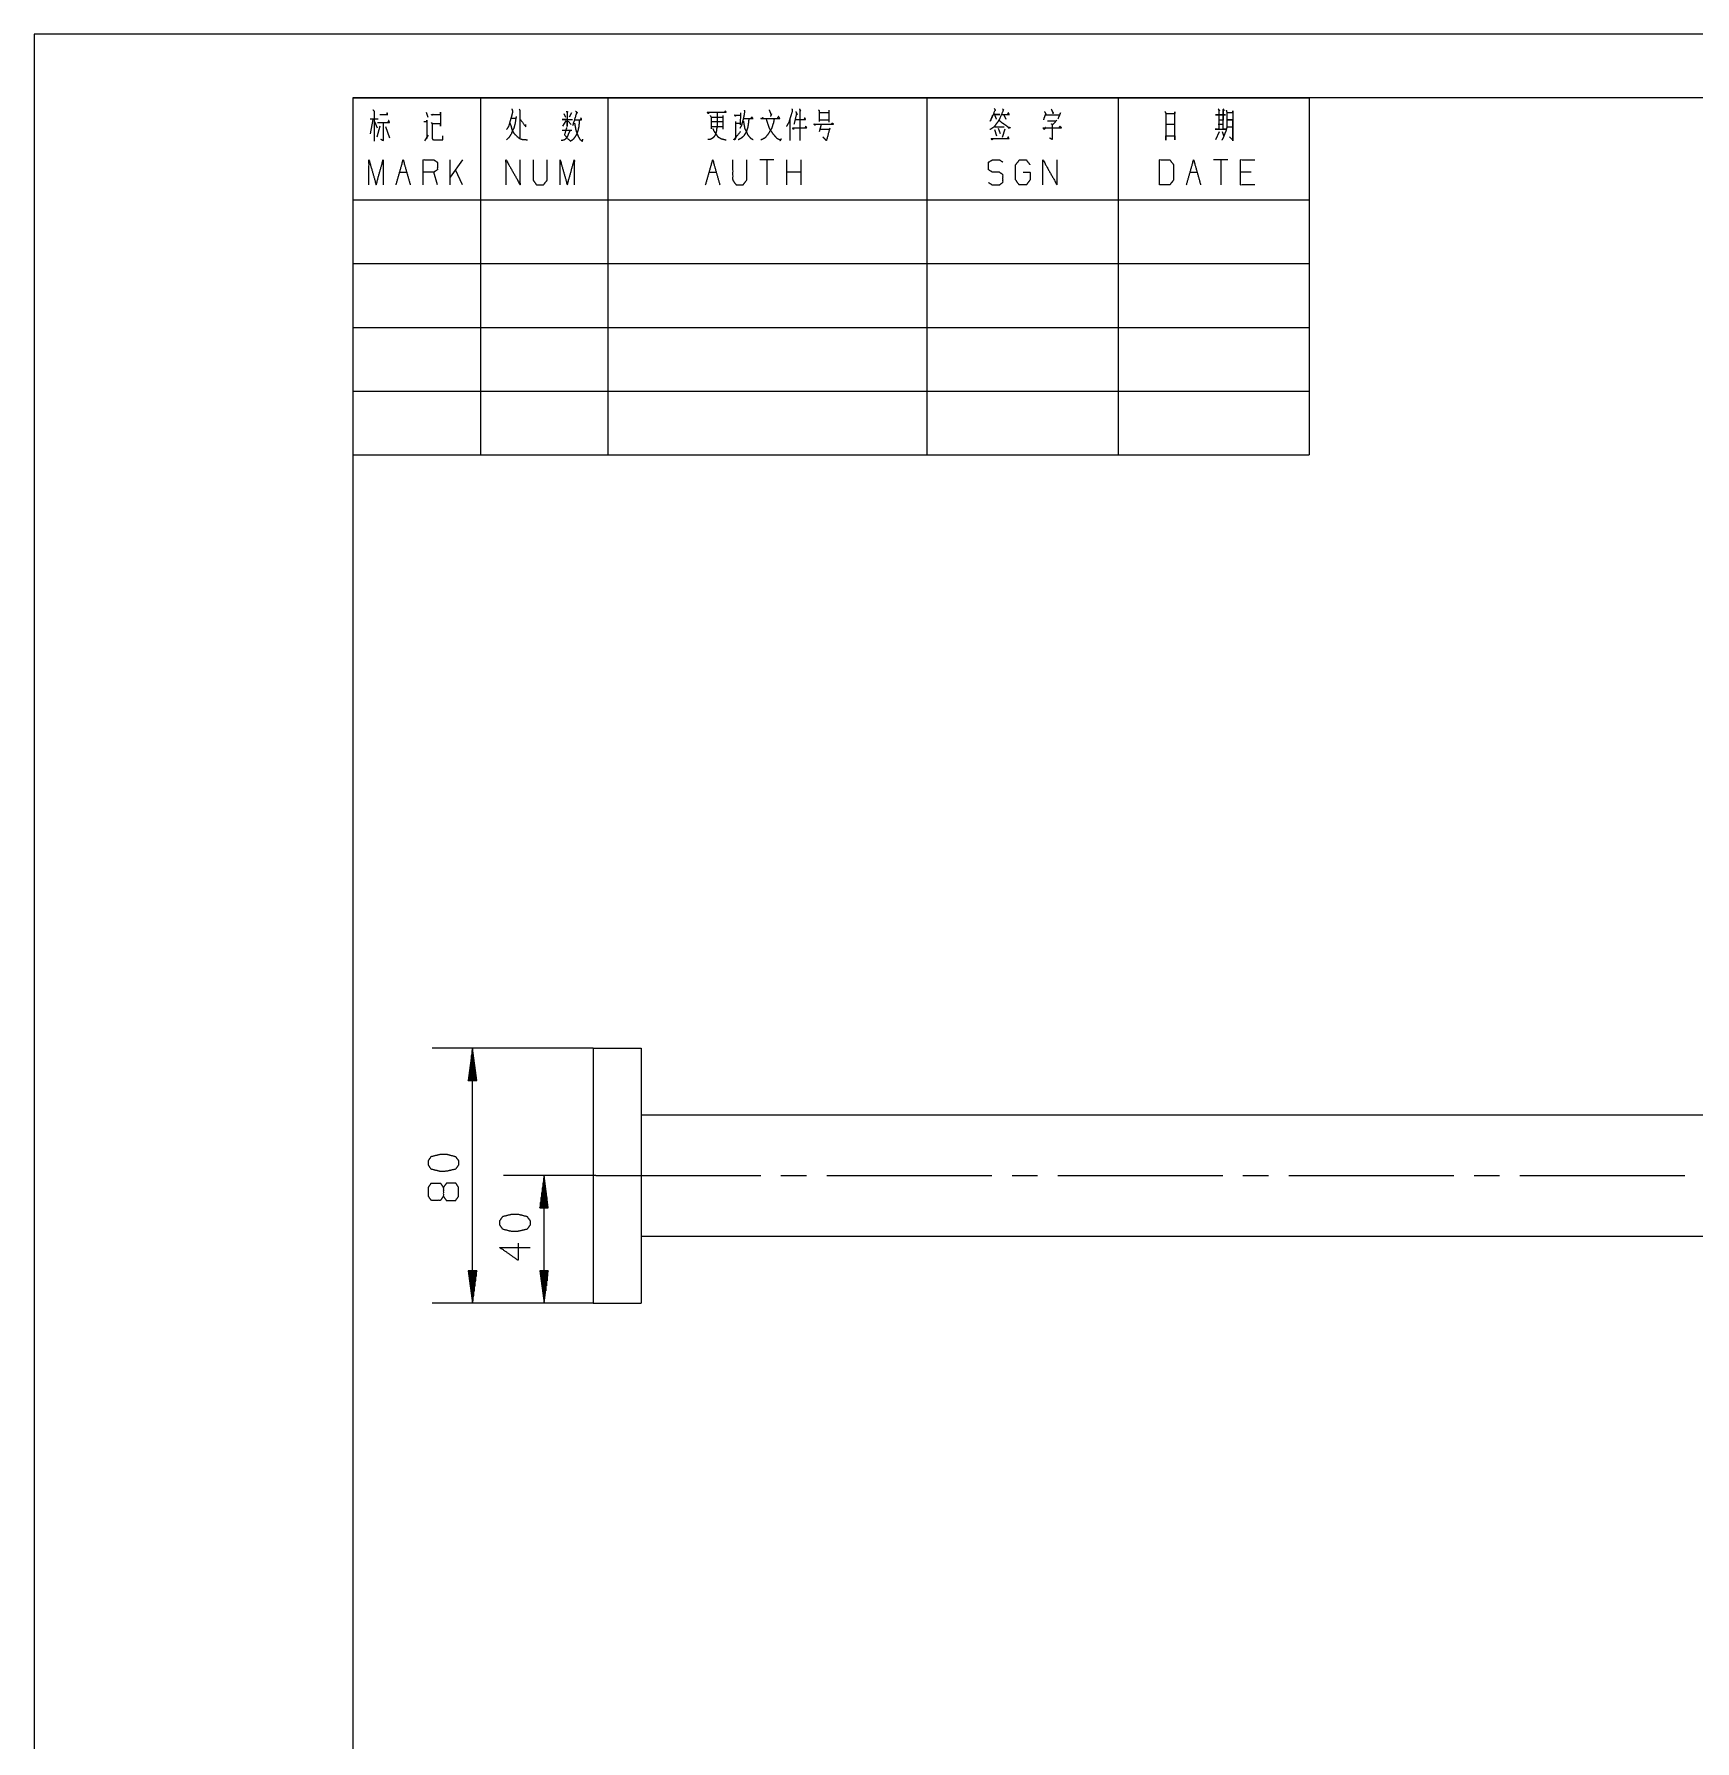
# Model space of a CAD drawing. Header units: millimetres. Extents: x 0 to 420, y 0 to 297.
# Drawn here: x 0 to 130.2, y 163.1 to 297 of the extents above; entities that cross this region are included whole.
import ezdxf

# ---------------------------------------------------------------- set-up
doc = ezdxf.new("R2010")
doc.units = ezdxf.units.MM
doc.layers.add('101', color=7, linetype='Continuous', true_color=0xffffff)

msp = doc.modelspace()

# ---------------------------------------------------------------- linework, layer by layer
at = {"layer": '101', "color": 133, "linetype": 'Continuous', "lineweight": 18}
for p, q in [((0, 297), (0, 0)), ((420, 297), (0, 297)), ((25, 292), (100, 292)), ((25, 292), (25, 5)), ((25, 292), (100, 292)), ((25, 292), (25, 264)), ((25, 292), (100, 292)), ((415, 292), (25, 292)), ((35, 292), (35, 264)), ((45, 292), (45, 264)), ((70, 292), (70, 264)), ((85, 292), (85, 264)), ((100, 292), (100, 264)), ((25, 284), (100, 284)), ((25, 279), (100, 279)), ((25, 274), (100, 274)), ((25, 269), (100, 269)), ((25, 264), (100, 264))]:
    msp.add_line(p, q, dxfattribs=at)
at = {"layer": '101', "color": 72, "linetype": 'Continuous', "lineweight": 18}
for p, q in [((30.74, 290.88), (30.87, 290.49)), ((41.53, 290.78), (41.66, 290.49)), ((42.14, 290.82), (41.95, 290.49)), ((53.11, 290.49), (53.99, 290.49)), ((54.01, 290.63), (54.01, 289.56)), ((55.4, 290.82), (55.37, 289.89)), ((61.56, 290.86), (62.32, 290.86)), ((62.33, 291.05), (62.33, 290.09)), ((76.04, 290.67), (76.21, 290.34)), ((93.22, 291.13), (93.33, 290.98)), ((26.57, 290.3), (26.35, 289.18)), ((26.36, 290.36), (26.98, 290.36)), ((26.69, 290.14), (26.91, 289.66)), ((27.11, 289.78), (26.88, 288.91)), ((27.56, 289.76), (27.87, 288.87)), ((31.13, 290.07), (31.22, 289.97)), ((37.42, 290.41), (37.77, 290.41)), ((41.4, 289.47), (42.16, 289.47)), ((41.69, 290.2), (41.43, 289.78)), ((41.88, 290.18), (42.11, 289.91)), ((53.1, 289.76), (53.98, 289.76)), ((53.11, 290.14), (53.98, 290.14)), ((55, 290.16), (55, 288.89)), ((55.02, 290.01), (55.35, 290.01)), ((59.27, 290.28), (59.27, 288.65)), ((61.56, 290.28), (62.32, 290.28)), ((61.73, 289.91), (61.56, 289.33)), ((61.6, 289.56), (62.33, 289.56)), ((75.31, 289.52), (75.48, 289.02)), ((75.35, 289.72), (76.07, 289.72)), ((75.6, 289.62), (75.76, 289.2)), ((76.13, 289.56), (75.92, 288.89)), ((92.92, 289.33), (92.65, 288.71)), ((92.86, 289.95), (93.25, 289.95)), ((93.18, 289.37), (93.28, 289.04)), ((30.65, 288.62), (30.93, 289.08)), ((93.75, 288.94), (94, 288.69)), ((33.59, 287.14), (32.63, 285.78)), ((32.63, 285.18), (32.63, 287.14)), ((58.02, 287.14), (56.9, 287.14)), ((57.46, 287.14), (57.46, 285.18)), ((59.02, 285.18), (59.02, 287.14)), ((60.14, 285.18), (60.14, 287.14)), ((93.6, 287.14), (92.49, 287.14)), ((93.05, 287.14), (93.05, 285.18)), ((28.66, 286.17), (29.22, 286.17)), ((31.62, 285.18), (31.34, 286.17)), ((33.59, 285.18), (33.04, 286.36)), ((52.94, 286.17), (53.49, 286.17)), ((60.14, 286.17), (59.02, 286.17)), ((90.65, 286.17), (91.2, 286.17)), ((95.45, 286.17), (94.61, 286.17))]:
    msp.add_line(p, q, dxfattribs=at)
at = {"layer": '101', "color": 22, "linetype": 'Continuous', "lineweight": 18}
for p, q in [((43.85, 217.48), (31.21, 217.48)), ((34.38, 217.48), (34.05, 214.94)), ((34.31, 214.94), (34.31, 216.9)), ((34.36, 214.94), (34.36, 217.29)), ((34.72, 214.94), (34.38, 217.48)), ((34.38, 197.48), (34.38, 217.48)), ((34.41, 214.94), (34.41, 217.29)), ((34.46, 214.94), (34.46, 216.9)), ((34.16, 214.94), (34.16, 215.75)), ((34.21, 214.94), (34.21, 216.13)), ((34.26, 214.94), (34.26, 216.52)), ((34.51, 214.94), (34.51, 216.52)), ((34.56, 214.94), (34.56, 216.13)), ((34.61, 214.94), (34.61, 215.75)), ((34.05, 214.94), (34.05, 214.97)), ((34.05, 214.94), (34.05, 214.97)), ((34.05, 214.94), (34.72, 214.94)), ((34.11, 214.94), (34.11, 215.36)), ((34.66, 214.94), (34.66, 215.36)), ((34.71, 214.94), (34.71, 214.97)), ((34.71, 214.94), (34.71, 214.97)), ((44.05, 207.48), (36.81, 207.48)), ((39.99, 207.48), (39.65, 204.94)), ((39.99, 197.48), (39.99, 207.48)), ((40.32, 204.94), (39.99, 207.48)), ((39.81, 204.94), (39.81, 206.13)), ((39.86, 204.94), (39.86, 206.52)), ((39.91, 204.94), (39.91, 206.9)), ((39.96, 204.94), (39.96, 207.29)), ((40.01, 204.94), (40.01, 207.29)), ((40.06, 204.94), (40.06, 206.9)), ((40.12, 204.94), (40.12, 206.52)), ((40.17, 204.94), (40.17, 206.13)), ((39.65, 204.94), (40.32, 204.94)), ((39.66, 204.94), (39.66, 204.97)), ((39.66, 204.94), (39.66, 204.97)), ((39.71, 204.94), (39.71, 205.36)), ((39.76, 204.94), (39.76, 205.75)), ((40.22, 204.94), (40.22, 205.75)), ((40.27, 204.94), (40.27, 205.36)), ((40.32, 204.94), (40.32, 204.97)), ((40.32, 204.94), (40.32, 204.97)), ((34.05, 200.02), (34.05, 199.99)), ((34.05, 200.02), (34.05, 199.99)), ((34.05, 200.02), (34.38, 197.48)), ((34.72, 200.02), (34.05, 200.02)), ((34.11, 200.02), (34.11, 199.6)), ((34.16, 200.02), (34.16, 199.22)), ((34.21, 200.02), (34.21, 198.83)), ((34.26, 200.02), (34.26, 198.45)), ((34.31, 200.02), (34.31, 198.06)), ((34.36, 200.02), (34.36, 197.67)), ((34.38, 197.48), (34.72, 200.02)), ((34.41, 200.02), (34.41, 197.67)), ((34.46, 200.02), (34.46, 198.06)), ((34.51, 200.02), (34.51, 198.45)), ((34.56, 200.02), (34.56, 198.83)), ((34.61, 200.02), (34.61, 199.22)), ((34.66, 200.02), (34.66, 199.6)), ((34.71, 200.02), (34.71, 199.99)), ((34.71, 200.02), (34.71, 199.99)), ((40.32, 200.02), (39.65, 200.02)), ((39.65, 200.02), (39.99, 197.48)), ((39.66, 200.02), (39.66, 199.99)), ((39.66, 200.02), (39.66, 199.99)), ((39.71, 200.02), (39.71, 199.6)), ((39.76, 200.02), (39.76, 199.22)), ((39.81, 200.02), (39.81, 198.83)), ((39.86, 200.02), (39.86, 198.45)), ((39.91, 200.02), (39.91, 198.06)), ((39.96, 200.02), (39.96, 197.67)), ((39.99, 197.48), (40.32, 200.02)), ((40.01, 200.02), (40.01, 197.67)), ((40.06, 200.02), (40.06, 198.06)), ((40.12, 200.02), (40.12, 198.45)), ((40.17, 200.02), (40.17, 198.83)), ((40.22, 200.02), (40.22, 199.22)), ((40.27, 200.02), (40.27, 199.6)), ((40.32, 200.02), (40.32, 199.99)), ((40.32, 200.02), (40.32, 199.99)), ((43.85, 197.48), (31.21, 197.48)), ((43.85, 197.48), (36.81, 197.48))]:
    msp.add_line(p, q, dxfattribs=at)
at = {"layer": '101', "color": 92, "linetype": 'Continuous', "lineweight": 25}
for p, q in [((43.85, 217.48), (47.6, 217.48)), ((43.85, 217.48), (43.85, 197.48)), ((47.6, 217.48), (47.6, 197.48)), ((198.35, 212.23), (47.6, 212.23)), ((198.35, 212.23), (47.6, 212.23)), ((47.6, 202.73), (198.35, 202.73)), ((47.6, 202.73), (198.35, 202.73)), ((43.85, 197.48), (47.6, 197.48))]:
    msp.add_line(p, q, dxfattribs=at)
at = {"layer": '101', "color": 151, "linetype": 'Continuous', "lineweight": 18}
for p, q in [((58.57, 207.48), (60.58, 207.48)), ((62.17, 207.48), (75.1, 207.48)), ((76.69, 207.48), (78.69, 207.48)), ((80.28, 207.48), (93.21, 207.48)), ((94.8, 207.48), (96.81, 207.48)), ((98.4, 207.48), (111.33, 207.48)), ((112.92, 207.48), (114.92, 207.48)), ((116.51, 207.48), (129.44, 207.48))]:
    msp.add_line(p, q, dxfattribs=at)
at = {"layer": '101', "color": 72, "linetype": 'Continuous', "lineweight": 18}
for points, knots in [([(26.57, 291.07), (26.67, 290.94), (26.67, 288.6)], [0, 0, 0.064393, 1, 1]), ([(27.1, 290.69), (27.73, 290.69), (27.68, 290.82), (27.64, 290.74)], [0, 0, 0.736257, 0.890366, 1, 1]), ([(31.28, 290.69), (31.21, 290.63), (31.15, 290.69), (31.88, 290.69), (31.88, 290.88), (31.88, 289.78), (31.88, 289.97), (31.22, 289.97), (31.22, 288.83), (31.24, 288.75), (31.35, 288.71), (32.04, 288.71), (32.04, 289.02)], [0, 0, 0.017819, 0.033666, 0.169515, 0.204099, 0.407776, 0.442364, 0.564628, 0.775991, 0.791603, 0.814658, 0.942357, 1, 1]), ([(37.8, 290.55), (37.71, 289.95), (37.65, 289.76), (37.62, 289.62), (37.53, 289.47), (37.46, 289.31), (37.42, 289.18), (37.31, 289.02), (37.23, 288.89), (37.04, 288.71)], [0, 0, 0.296659, 0.392137, 0.46442, 0.547267, 0.635799, 0.700206, 0.795426, 0.869797, 1, 1]), ([(37.46, 291.13), (37.53, 290.94), (37.46, 290.67), (37.43, 290.53), (37.37, 290.34), (37.31, 290.14), (37.26, 289.95), (37.21, 289.78), (37.14, 289.66), (37.05, 289.52)], [0, 0, 0.116545, 0.278927, 0.365002, 0.478708, 0.603961, 0.717668, 0.817418, 0.901357, 1, 1]), ([(38.05, 291.11), (38.1, 290.96), (38.1, 288.87)], [0, 0, 0.06955, 1, 1]), ([(41.73, 290.94), (41.86, 290.88), (41.81, 290.92), (41.81, 289.76), (41.81, 290.3), (41.4, 290.3), (42.22, 290.3)], [0, 0, 0.046318, 0.069123, 0.437816, 0.608997, 0.739331, 1, 1]), ([(42.46, 290.96), (42.6, 290.82), (42.55, 290.86), (42.22, 289.8)], [0, 0, 0.143537, 0.187773, 1, 1]), ([(52.91, 290.86), (52.88, 290.76), (52.79, 290.88), (54.27, 290.88), (54.2, 290.98), (54.14, 290.88)], [0, 0, 0.054227, 0.130909, 0.87613, 0.940043, 1, 1]), ([(53.57, 290.88), (53.57, 289.72), (53.52, 289.58), (53.51, 289.41), (53.45, 289.2), (53.38, 289.04), (53.29, 288.91), (53.16, 288.81), (53.03, 288.75), (52.82, 288.73)], [0, 0, 0.455623, 0.515134, 0.580482, 0.665033, 0.736192, 0.79598, 0.861823, 0.919058, 1, 1]), ([(53.01, 290.63), (53.1, 290.49), (53.1, 289.58)], [0, 0, 0.156848, 1, 1]), ([(55.06, 290.65), (54.99, 290.57), (54.93, 290.65), (55.37, 290.65)], [0, 0, 0.169755, 0.325542, 1, 1]), ([(55.67, 291.05), (55.72, 290.96), (55.63, 290.41), (55.51, 289.99), (55.47, 289.85), (55.35, 289.62)], [0, 0, 0.062603, 0.440485, 0.727862, 0.828992, 1, 1]), ([(55.67, 290.38), (56.38, 290.38), (56.29, 290.49), (56.17, 290.36)], [0, 0, 0.696293, 0.830826, 1, 1]), ([(57.14, 290.45), (57.05, 290.34), (57.01, 290.38), (58.48, 290.38), (58.38, 290.55), (58.28, 290.41)], [0, 0, 0.066333, 0.095822, 0.818123, 0.913284, 1, 1]), ([(57.64, 291.07), (57.81, 290.65), (57.83, 290.76), (57.75, 290.55)], [0, 0, 0.581176, 0.716263, 1, 1]), ([(59.43, 291.13), (59.46, 290.98), (59.26, 290.34), (59.19, 290.09), (59.1, 289.95), (59, 289.76)], [0, 0, 0.101083, 0.561706, 0.738774, 0.854629, 1, 1]), ([(59.74, 290.92), (59.84, 290.69), (59.79, 290.78), (59.58, 289.91)], [0, 0, 0.200658, 0.282145, 1, 1]), ([(60.01, 291.13), (60.12, 290.98), (60.06, 291.05), (60.06, 288.65)], [0, 0, 0.069697, 0.101625, 1, 1]), ([(61.5, 291.07), (61.57, 290.98), (61.57, 290.14)], [0, 0, 0.115189, 1, 1]), ([(75.94, 291.15), (76.05, 291.03), (76.01, 291.05), (75.72, 290.38), (75.58, 290.14), (75.44, 289.95), (75.28, 289.72), (74.96, 289.52)], [0, 0, 0.080396, 0.103261, 0.444362, 0.576789, 0.688375, 0.819716, 1, 1]), ([(75.29, 291.17), (75.39, 291.03), (75.37, 291.07), (74.97, 290.16), (75.2, 290.69), (75.72, 290.69), (75.31, 290.69), (75.45, 290.34)], [0, 0, 0.057042, 0.07334, 0.392466, 0.581127, 0.745774, 0.87749, 1, 1]), ([(75.89, 290.69), (76.48, 290.69), (76.4, 290.84), (76.33, 290.74)], [0, 0, 0.669422, 0.855054, 1, 1]), ([(79.24, 290.92), (79.36, 290.69), (79.33, 290.78), (79.15, 290.28)], [0, 0, 0.294025, 0.394866, 1, 1]), ([(79.32, 290.67), (80.43, 290.67), (80.5, 290.84), (80.28, 290.36)], [0, 0, 0.611939, 0.711554, 1, 1]), ([(79.77, 291.11), (79.89, 290.82), (79.93, 290.86), (79.89, 290.76)], [0, 0, 0.644011, 0.768354, 1, 1]), ([(88.67, 290.94), (88.75, 290.78), (88.75, 288.69), (88.75, 289.02), (89.45, 289.02), (89.45, 288.71), (89.45, 290.88), (89.45, 290.76), (88.76, 290.76), (88.76, 289.95), (89.46, 289.95)], [0, 0, 0.022322, 0.280074, 0.320905, 0.407511, 0.44579, 0.713751, 0.729062, 0.813864, 0.913394, 1, 1]), ([(92.86, 291.13), (92.97, 290.98), (92.9, 291.07), (92.9, 289.56), (92.62, 289.56), (93.47, 289.56), (93.25, 289.56), (93.25, 291.07), (93.25, 290.67), (92.64, 290.67), (93.43, 290.67), (93.25, 290.67), (93.25, 290.26), (92.87, 290.26)], [0, 0, 0.025061, 0.039924, 0.243199, 0.280605, 0.39479, 0.42432, 0.627595, 0.680502, 0.763188, 0.869498, 0.893122, 0.948813, 1, 1]), ([(93.49, 291.03), (93.53, 290.88), (93.53, 289.7), (93.47, 289.43), (93.34, 289.12), (93.25, 288.87), (93.14, 288.69)], [0, 0, 0.062372, 0.548434, 0.661879, 0.800828, 0.909362, 1, 1]), ([(93.53, 290.86), (94, 290.86), (94, 290.98), (94, 288.62), (94, 290.28), (93.56, 290.28), (93.97, 290.28), (93.97, 289.7), (93.56, 289.7)], [0, 0, 0.072646, 0.091913, 0.457973, 0.714856, 0.782961, 0.846526, 0.936435, 1, 1]), ([(26.92, 290.07), (27.87, 290.07), (27.81, 290.24), (27.74, 290.09)], [0, 0, 0.737857, 0.874089, 1, 1]), ([(27.36, 290.07), (27.36, 288.65), (27.2, 288.73)], [0, 0, 0.887515, 1, 1]), ([(30.55, 290.14), (30.8, 290.14), (30.8, 290.26), (30.8, 288.81)], [0, 0, 0.136549, 0.204721, 1, 1]), ([(37.31, 290.01), (37.37, 289.87), (37.42, 289.7), (37.45, 289.56), (37.59, 289.27), (37.67, 289.18), (37.87, 288.98), (37.99, 288.87), (38.13, 288.79), (38.34, 288.73), (38.53, 288.73), (38.68, 288.71)], [0, 0, 0.075191, 0.157626, 0.228751, 0.384956, 0.438117, 0.578248, 0.65344, 0.734339, 0.837348, 0.928887, 1, 1]), ([(38.08, 290.38), (38.56, 289.72), (38.56, 289.91)], [0, 0, 0.814818, 1, 1]), ([(42.01, 289.41), (41.89, 289.16), (41.82, 288.98), (41.69, 288.79), (41.56, 288.69), (41.34, 288.65)], [0, 0, 0.251055, 0.434029, 0.64262, 0.795766, 1, 1]), ([(41.76, 289.68), (41.59, 289.1), (42.03, 288.62)], [0, 0, 0.483237, 1, 1]), ([(42.73, 290.2), (42.73, 289.95), (42.7, 289.68), (42.63, 289.39), (42.51, 289.1), (42.38, 288.89), (42.23, 288.71), (42.03, 288.58)], [0, 0, 0.134106, 0.280228, 0.441583, 0.610314, 0.742762, 0.870657, 1, 1]), ([(42.38, 290.01), (42.42, 289.8), (42.46, 289.56), (42.55, 289.27), (42.67, 288.98), (42.8, 288.75), (42.99, 288.6), (43.04, 288.75)], [0, 0, 0.122124, 0.267694, 0.442444, 0.622807, 0.774615, 0.912625, 1, 1]), ([(42.44, 290.28), (42.93, 290.28), (42.9, 290.45), (42.85, 290.34)], [0, 0, 0.634119, 0.848445, 1, 1]), ([(53.22, 289.6), (53.29, 289.43), (53.38, 289.29), (53.48, 289.16), (53.55, 289.04), (53.63, 288.94), (53.76, 288.87), (53.9, 288.79), (54.07, 288.75), (54.26, 288.71)], [0, 0, 0.124249, 0.240531, 0.35103, 0.449957, 0.536949, 0.636896, 0.752292, 0.866372, 1, 1]), ([(55.03, 288.89), (54.94, 288.71), (54.88, 288.73), (55.41, 289.37)], [0, 0, 0.187521, 0.244051, 1, 1]), ([(56.04, 290.36), (56.03, 290.16), (56, 289.95), (55.97, 289.72), (55.91, 289.52), (55.84, 289.33), (55.75, 289.18), (55.65, 289.02), (55.54, 288.91), (55.41, 288.81), (55.21, 288.71)], [0, 0, 0.105429, 0.211651, 0.328282, 0.437572, 0.539265, 0.625346, 0.724284, 0.79827, 0.883378, 1, 1]), ([(55.62, 290.18), (55.65, 289.99), (55.69, 289.8), (55.72, 289.6), (55.81, 289.43), (55.88, 289.29), (55.95, 289.12), (56.06, 288.98), (56.2, 288.83), (56.39, 288.73)], [0, 0, 0.109654, 0.220947, 0.342501, 0.451483, 0.545868, 0.651144, 0.754315, 0.874064, 1, 1]), ([(58.04, 290.41), (57.97, 290.01), (57.83, 289.6), (57.56, 289.16), (57.33, 288.87), (56.99, 288.69)], [0, 0, 0.190069, 0.398701, 0.640199, 0.817216, 1, 1]), ([(57.42, 290.3), (57.49, 290.07), (57.66, 289.58), (57.94, 289.18), (58.25, 288.83), (58.53, 288.71), (58.59, 288.79), (58.48, 288.62)], [0, 0, 0.103286, 0.330833, 0.538837, 0.740597, 0.872112, 0.915905, 1, 1]), ([(59.58, 289.66), (59.55, 289.52), (59.48, 289.66), (60.58, 289.66), (60.5, 289.78), (60.47, 289.68)], [0, 0, 0.08907, 0.186879, 0.848313, 0.935185, 1, 1]), ([(59.68, 290.3), (60.5, 290.3), (60.44, 290.45), (60.37, 290.3)], [0, 0, 0.720068, 0.857376, 1, 1]), ([(61.28, 289.91), (61.23, 289.85), (61.15, 289.95), (62.68, 289.95), (62.6, 290.01), (62.49, 289.91)], [0, 0, 0.038001, 0.105809, 0.873511, 0.927246, 1, 1]), ([(62.4, 289.62), (62.13, 288.65), (61.85, 288.94)], [0, 0, 0.71586, 1, 1]), ([(75.66, 290.26), (75.85, 290.09), (76.04, 289.97), (76.18, 289.87), (76.39, 289.7), (76.58, 289.68), (76.42, 289.6)], [0, 0, 0.194845, 0.370351, 0.508814, 0.712321, 0.860156, 1, 1]), ([(79.33, 289.68), (79.21, 289.52), (79.13, 289.66), (80.57, 289.66), (80.44, 289.76), (80.37, 289.68)], [0, 0, 0.096613, 0.17732, 0.867547, 0.947356, 1, 1]), ([(79.48, 290.2), (80.15, 290.2), (80.21, 290.26), (79.87, 289.89), (79.77, 289.97), (79.84, 289.89), (79.84, 288.73), (79.62, 288.87)], [0, 0, 0.230144, 0.259318, 0.430979, 0.476011, 0.513789, 0.910079, 1, 1]), ([(75.23, 288.81), (75.12, 288.71), (75.07, 288.81), (76.46, 288.81), (76.39, 288.94), (76.29, 288.79)], [0, 0, 0.078897, 0.135659, 0.837617, 0.910404, 1, 1]), ([(26.26, 285.18), (26.26, 287.14), (26.82, 285.18), (27.37, 287.14), (27.37, 285.18)], [0, 0, 0.245192, 0.5, 0.754808, 1, 1]), ([(30.51, 285.18), (30.51, 287.14), (31.34, 287.14), (31.62, 286.96), (31.62, 286.36), (31.34, 286.17), (30.51, 286.17)], [0, 0, 0.400952, 0.571035, 0.639278, 0.761676, 0.829917, 1, 1]), ([(37.01, 285.18), (37.01, 287.14), (38.12, 285.18), (38.12, 287.14)], [0, 0, 0.317574, 0.682426, 1, 1]), ([(39.13, 287.14), (39.13, 285.57), (39.39, 285.18), (39.95, 285.18), (40.24, 285.57), (40.24, 287.14)], [0, 0, 0.337152, 0.438599, 0.557781, 0.662848, 1, 1]), ([(41.25, 285.18), (41.25, 287.14), (41.81, 285.18), (42.36, 287.14), (42.36, 285.18)], [0, 0, 0.245192, 0.5, 0.754808, 1, 1]), ([(54.78, 287.14), (54.78, 285.57), (55.05, 285.18), (55.6, 285.18), (55.89, 285.57), (55.89, 287.14)], [0, 0, 0.337152, 0.438599, 0.557781, 0.662848, 1, 1]), ([(74.85, 285.36), (75.13, 285.18), (75.7, 285.18), (75.98, 285.39), (75.98, 285.97), (75.7, 286.17), (75.15, 286.17), (74.85, 286.36), (74.85, 286.96), (75.15, 287.14), (75.7, 287.14), (75.98, 286.96)], [0, 0, 0.068035, 0.184054, 0.254521, 0.372333, 0.442799, 0.555843, 0.626367, 0.748393, 0.81892, 0.931964, 1, 1]), ([(77.55, 286.17), (78.1, 286.17), (78.1, 285.57), (77.82, 285.18), (77.25, 285.18), (76.97, 285.57), (76.97, 286.75), (77.27, 287.14), (77.81, 287.14), (78.09, 286.75)], [0, 0, 0.103295, 0.214797, 0.304261, 0.410274, 0.499739, 0.718892, 0.809956, 0.910533, 1, 1]), ([(79.11, 285.18), (79.11, 287.14), (80.22, 285.18), (80.22, 287.14)], [0, 0, 0.317574, 0.682426, 1, 1]), ([(88.25, 285.18), (89.07, 285.18), (89.36, 285.57), (89.36, 286.75), (89.07, 287.14), (88.25, 287.14), (88.25, 285.18)], [0, 0, 0.142133, 0.227159, 0.431787, 0.516817, 0.65895, 1, 1]), ([(90.37, 285.18), (90.93, 287.14), (91.48, 285.18)], [0, 0, 0.5, 1, 1]), ([(95.73, 285.18), (94.61, 285.18), (94.61, 287.14), (95.73, 287.14)], [0, 0, 0.265389, 0.734611, 1, 1]), ([(33.29, 208.65), (33.04, 208.98), (32.34, 209.16), (31.87, 209.16), (31.14, 208.98), (30.92, 208.65), (30.92, 208.31), (31.14, 207.98), (31.87, 207.8), (32.34, 207.82), (33.04, 207.98), (33.29, 208.31), (33.29, 208.65)], [0, 0, 0.067527, 0.183971, 0.260583, 0.380942, 0.446142, 0.500308, 0.565504, 0.685864, 0.762529, 0.87831, 0.945834, 1, 1]), ([(32.09, 205.86), (31.87, 205.54), (31.14, 205.54), (30.92, 205.86), (30.92, 206.55), (31.14, 206.88), (31.87, 206.88), (32.09, 206.55), (32.09, 205.86), (32.34, 205.52), (33.04, 205.52), (33.29, 205.86), (33.29, 206.55), (33.07, 206.88), (32.34, 206.88), (32.09, 206.55)], [0, 0, 0.047572, 0.136084, 0.183657, 0.267815, 0.317165, 0.405677, 0.455027, 0.539186, 0.590297, 0.675757, 0.726868, 0.811027, 0.860377, 0.948888, 1, 1]), ([(38.9, 203.94), (38.65, 204.28), (37.95, 204.46), (37.47, 204.46), (36.75, 204.28), (36.52, 203.94), (36.52, 203.61), (36.75, 203.27), (37.47, 203.09), (37.95, 203.11), (38.65, 203.27), (38.9, 203.61), (38.9, 203.94)], [0, 0, 0.067527, 0.183972, 0.260584, 0.380943, 0.446142, 0.500305, 0.565504, 0.685864, 0.762529, 0.87831, 0.945837, 1, 1]), ([(37.95, 202.18), (37.95, 200.84), (36.52, 201.84), (38.9, 201.84)], [0, 0, 0.245869, 0.565295, 1, 1])]:
    msp.add_open_spline(points, degree=1, knots=knots, dxfattribs=at)
for points in [[(28.38, 285.18), (28.94, 287.14), (29.5, 285.18)], [(52.66, 285.18), (53.22, 287.14), (53.77, 285.18)]]:
    msp.add_open_spline(points, degree=1, dxfattribs=at)
at = {"layer": '101', "color": 151, "linetype": 'Continuous', "lineweight": 18}
msp.add_open_spline([(44.05, 207.48), (47.23, 207.48), (56.98, 207.48)], degree=1, knots=[0, 0, 0.245496, 1, 1], dxfattribs=at)

doc.saveas('drawing.dxf')
